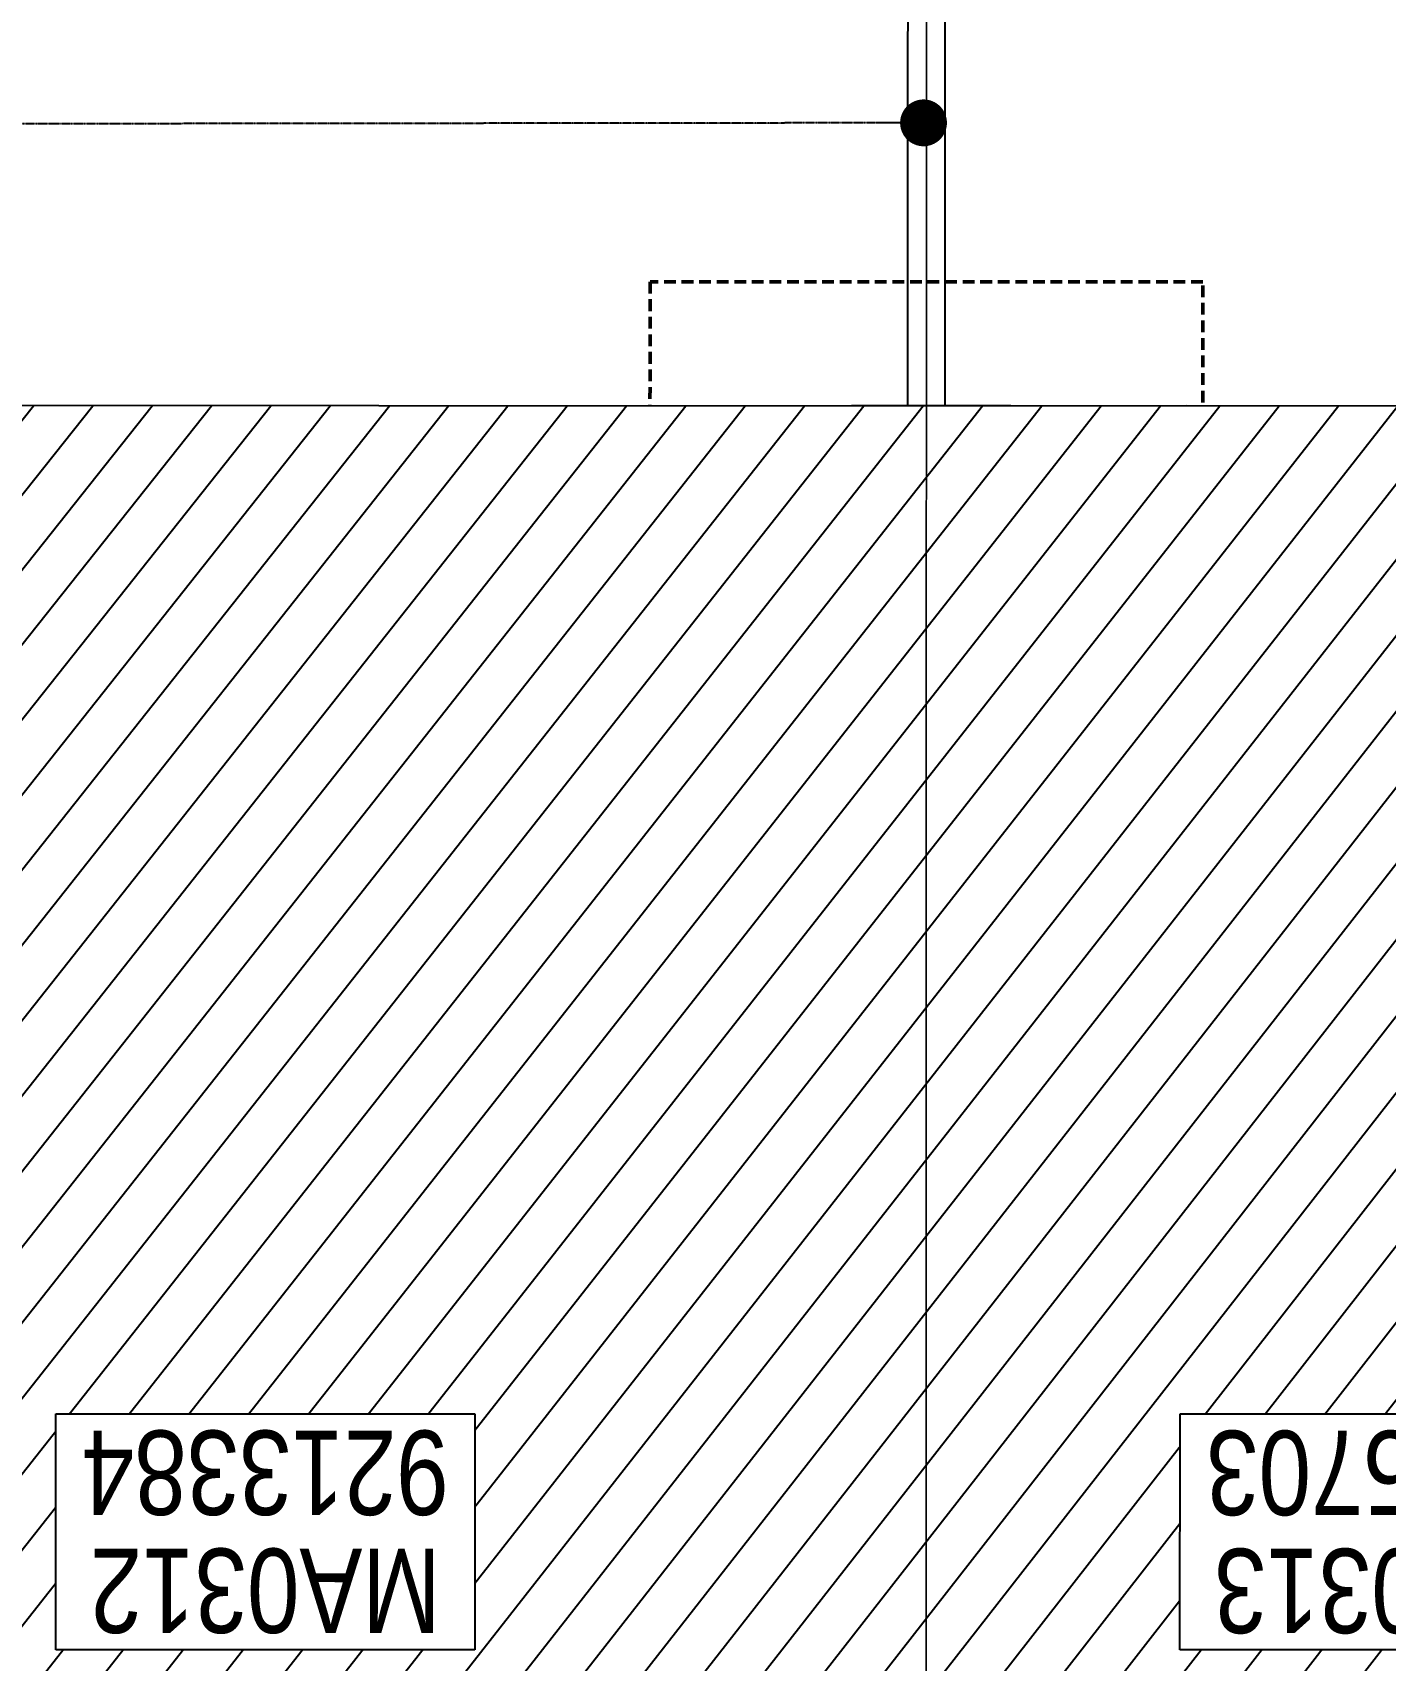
# Model space of a CAD drawing. Header units: centimetres. Extents: x -6122352 to 7132207, y -1694241 to 1947892.
# Drawn here: x 33456 to 40675, y -96650 to -87962 of the extents above; entities that cross this region are included whole.
import ezdxf
from ezdxf.xclip import XClip

# ---------------------------------------------------------------- set-up
doc = ezdxf.new("R2010")
doc.units = ezdxf.units.CM
doc.header["$MEASUREMENT"] = 0
doc.header["$XCLIPFRAME"] = 2
for name, pattern in [('DASHED2', [0.375, 0.25, -0.125]), ('XR-AR-END-SETTING OUT PLAN$0$23585-XR-AR-END-GROUND FLOOR$0$23261-XR-AR-SI-GF$0$HIDDEN', [0.375, 0.25, -0.125]), ('XR-AR-END-SETTING OUT PLAN$0$23585-XR-AR-END-GROUND FLOOR$0$945-4P-1-101-GROUND FLOOR PLAN$0$XR-MIDDLE-GROUND FLOOR PLAN$0$HIDDEN2', [0.1875, 0.125, -0.0625]), ('XR-AR-END-SETTING OUT PLAN$0$23585-XR-AR-END-GROUND FLOOR$0$XR-END-GROUND FLOOR PLAN$0$HIDDEN', [9.525, 6.35, -3.175]), ('XR-AR-END-SETTING OUT PLAN$0$23585-XR-AR-END-GROUND FLOOR$0$XR-END-GROUND FLOOR PLAN$0$HIDDEN2', [0.1875, 0.125, -0.0625]), ('XR-AR-MID-SETTING OUT FOR MASTER$0$23585-XR-AR-MID-GROUND FLOOR$0$23261-XR-AR-SI-GF$0$HIDDEN', [0.375, 0.25, -0.125]), ('XR-AR-MID-SETTING OUT FOR MASTER$0$23585-XR-AR-MID-GROUND FLOOR$0$945-4P-1-101-GROUND FLOOR PLAN$0$XR-MIDDLE-GROUND FLOOR PLAN$0$HIDDEN', [9.525, 6.35, -3.175]), ('XR-AR-MID-SETTING OUT FOR MASTER$0$23585-XR-AR-MID-GROUND FLOOR$0$945-4P-1-101-GROUND FLOOR PLAN$0$XR-MIDDLE-GROUND FLOOR PLAN$0$HIDDEN2', [0.1875, 0.125, -0.0625])]:
    doc.linetypes.add(name, pattern=pattern)
for name, color, linetype in [('00-MI-DIM', 7, 'Continuous'), ('@MI-REF LAYER', 7, 'Continuous'), ('B_TH_4', 7, 'Continuous'), ('XR-AR-END-SETTING OUT PLAN$0$23585-XR-AR-END-GROUND FLOOR$0$A-Flor-Hral', 3, 'Continuous'), ('XR-AR-END-SETTING OUT PLAN$0$23585-XR-AR-END-GROUND FLOOR$0$A-Flor-Strs', 1, 'Continuous'), ('XR-AR-MID-SETTING OUT FOR MASTER$0$23585-XR-AR-MID-GROUND FLOOR$0$A-Flor-Strs', 1, 'Continuous'), ('XR-AR-MID-SETTING OUT FOR MASTER$0$23585-XR-AR-MID-GROUND FLOOR$0$GS-HATCH-FLOOR TILE', 251, 'Continuous')]:
    doc.layers.add(name, color=color, linetype=linetype)
doc.layers.add('08-Compound Wall-4', color=7, linetype='Continuous', lineweight=25, true_color=0xff4405)
doc.layers.add('23585-XR-AR-DAMAC PLOT LIMITS$0$1-End units', color=7, linetype='Continuous', lineweight=5, true_color=0xf8991e)
for name, color, linetype, lineweight in [('23585-XR-AR-DAMAC PLOT LIMITS$0$1-Mid units', 41, 'Continuous', 5), ('@ Foundations', 4, 'DASHED2', 50), ('A-ANNO-TEXT', 3, 'Continuous', 25), ('XR-AR-END-SETTING OUT PLAN$0$23585-XR-AR-END-GROUND FLOOR$0$A-DOOR-FULL', 1, 'Continuous', 9), ('XR-AR-END-SETTING OUT PLAN$0$23585-XR-AR-END-GROUND FLOOR$0$A-FLOR-OVHD', 9, 'XR-AR-END-SETTING OUT PLAN$0$23585-XR-AR-END-GROUND FLOOR$0$23261-XR-AR-SI-GF$0$HIDDEN', 15), ('XR-AR-END-SETTING OUT PLAN$0$23585-XR-AR-END-GROUND FLOOR$0$A-GLAZ-SILL', 8, 'Continuous', 5), ('XR-AR-END-SETTING OUT PLAN$0$23585-XR-AR-END-GROUND FLOOR$0$A-GLAZ-WNDO', 232, 'Continuous', 9), ('XR-AR-END-SETTING OUT PLAN$0$23585-XR-AR-END-GROUND FLOOR$0$A-WALL', 7, 'Continuous', 30), ('XR-AR-END-SETTING OUT PLAN$0$23585-XR-AR-END-GROUND FLOOR$0$A-WALL-FNSH', 9, 'Continuous', 5), ('XR-AR-END-SETTING OUT PLAN$0$23585-XR-AR-END-GROUND FLOOR$0$S-COLS', 51, 'Continuous', 40), ('XR-AR-END-SETTING OUT PLAN$0$23585-XR-AR-END-GROUND FLOOR$0$S-COLS-PATT', 8, 'Continuous', 5), ('XR-AR-MID-SETTING OUT FOR MASTER$0$23585-XR-AR-MID-GROUND FLOOR$0$$A-GLAZ-WNDO', 232, 'Continuous', 9), ('XR-AR-MID-SETTING OUT FOR MASTER$0$23585-XR-AR-MID-GROUND FLOOR$0$$A-WALL', 1, 'Continuous', 5), ('XR-AR-MID-SETTING OUT FOR MASTER$0$23585-XR-AR-MID-GROUND FLOOR$0$A-DOOR', 31, 'Continuous', 5), ('XR-AR-MID-SETTING OUT FOR MASTER$0$23585-XR-AR-MID-GROUND FLOOR$0$A-DOOR-FULL', 1, 'Continuous', 9), ('XR-AR-MID-SETTING OUT FOR MASTER$0$23585-XR-AR-MID-GROUND FLOOR$0$A-EQUP-KITN-PLAN', 202, 'Continuous', 9), ('XR-AR-MID-SETTING OUT FOR MASTER$0$23585-XR-AR-MID-GROUND FLOOR$0$A-FLOR-OVHD', 9, 'XR-AR-MID-SETTING OUT FOR MASTER$0$23585-XR-AR-MID-GROUND FLOOR$0$23261-XR-AR-SI-GF$0$HIDDEN', 15), ('XR-AR-MID-SETTING OUT FOR MASTER$0$23585-XR-AR-MID-GROUND FLOOR$0$A-FLOR-PATT', 8, 'Continuous', 5), ('XR-AR-MID-SETTING OUT FOR MASTER$0$23585-XR-AR-MID-GROUND FLOOR$0$A-GLAZ-SILL', 8, 'Continuous', 5), ('XR-AR-MID-SETTING OUT FOR MASTER$0$23585-XR-AR-MID-GROUND FLOOR$0$A-GLAZ-WNDO', 232, 'Continuous', 9), ('XR-AR-MID-SETTING OUT FOR MASTER$0$23585-XR-AR-MID-GROUND FLOOR$0$A-WALL', 7, 'Continuous', 30), ('XR-AR-MID-SETTING OUT FOR MASTER$0$23585-XR-AR-MID-GROUND FLOOR$0$A-WALL-FNSH', 9, 'Continuous', 5), ('XR-AR-MID-SETTING OUT FOR MASTER$0$23585-XR-AR-MID-GROUND FLOOR$0$S-COLS', 51, 'Continuous', 40)]:
    doc.layers.add(name, color=color, linetype=linetype, lineweight=lineweight)
doc.styles.add('Xref group 33-41$0$Overall SOP Plan$0$LAC-609-NG10-1-XREF-GRID-125SC$0$GRID-DIM-NO', font='arial.ttf', dxfattribs={"width": 0.8})

# ---------------------------------------------------------------- blocks, each defined once
blk = doc.blocks.new('23585-XR-AR-DAMAC PLOT LIMITS')
at = {"layer": '23585-XR-AR-DAMAC PLOT LIMITS$0$1-End units', "color": 251, "true_color": 0x636466}
blk.add_lwpolyline([(496497.4945, 2768851.7815), (496479.7993, 2768867.9951), (496485.9809, 2768874.7415), (496503.6759, 2768858.5277), (496501.7505, 2768856.4265), (496497.6971, 2768852.0027)], close=True, dxfattribs=at)
at = {"layer": '23585-XR-AR-DAMAC PLOT LIMITS$0$1-Mid units', "color": 251, "true_color": 0x636466}
blk.add_lwpolyline([(496493.4411, 2768847.3577), (496475.7459, 2768863.5715), (496479.7993, 2768867.9951), (496497.4945, 2768851.7815), (496493.6437, 2768847.5789)], close=True, dxfattribs=at)
blk = doc.blocks.new('A$Cf093b529')
at = {"layer": 'A-ANNO-TEXT'}
blk.add_blockref('23585-XR-AR-DAMAC PLOT LIMITS', (-495391.9901, -2768603.4419), dxfattribs=at)
blk = doc.blocks.new('XR-AR-END-SETTING OUT PLAN$0$23585-XR-AR-END-GROUND FLOOR$0$XR-END-GROUND FLOOR PLAN$0$A$C69996ABC')
at = {"layer": 'XR-AR-END-SETTING OUT PLAN$0$23585-XR-AR-END-GROUND FLOOR$0$A-GLAZ-SILL'}
blk.add_line((0.25, 1), (0.25, 0.1), dxfattribs=at)
at = {"layer": 'XR-AR-END-SETTING OUT PLAN$0$23585-XR-AR-END-GROUND FLOOR$0$A-GLAZ-WNDO'}
for p, q in [((0, 1), (0, 0.95)), ((0.25, 1), (0, 1)), ((0.15, 0.95), (0.15, 1)), ((0.15, 1), (0.15, 0.1)), ((0, 0.95), (0.15, 0.95)), ((0, 0.95), (0, 0.15)), ((0.15, 0.15), (0, 0.15)), ((0, 0.1), (0, 0.15)), ((0.25, 0.1), (0, 0.1)), ((0.15, 0.1), (0.15, 0.15))]:
    blk.add_line(p, q, dxfattribs=at)
blk.add_lwpolyline([(0, 0.95), (0, 0.15), (0.05, 0.15), (0.05, 0.95)], close=True, dxfattribs=at)
blk.add_lwpolyline([(0.05, 0.1), (0, 0.1)], dxfattribs=at)
blk = doc.blocks.new('*U129')
for points in [[(91, 0), (41, 0), (41, 1021), (91, 1021)], [(0, 0), (38, 0), (38, -50), (50, -50), (50, -122), (0, -122)], [(1100, 0), (1062, 0), (1062, -50), (1050, -50), (1050, -122), (1100, -122)]]:
    blk.add_lwpolyline(points, close=True)
at = {"color": 8, "linetype": 'XR-AR-END-SETTING OUT PLAN$0$23585-XR-AR-END-GROUND FLOOR$0$XR-END-GROUND FLOOR PLAN$0$HIDDEN2'}
blk.add_arc((41, 0), 1021, 0, 90, dxfattribs=at)
at = {"layer": 'XR-AR-END-SETTING OUT PLAN$0$23585-XR-AR-END-GROUND FLOOR$0$A-GLAZ-SILL', "linetype": 'XR-AR-END-SETTING OUT PLAN$0$23585-XR-AR-END-GROUND FLOOR$0$945-4P-1-101-GROUND FLOOR PLAN$0$XR-MIDDLE-GROUND FLOOR PLAN$0$HIDDEN2', "ltscale": 3}
blk.add_lwpolyline([(0, 0), (1100, 0), (1100, -122), (0, -122)], close=True, dxfattribs=at)
blk = doc.blocks.new('*U36')
at = {"linetype": 'XR-AR-END-SETTING OUT PLAN$0$23585-XR-AR-END-GROUND FLOOR$0$XR-END-GROUND FLOOR PLAN$0$HIDDEN', "ltscale": 0.2}
blk.add_lwpolyline([(672.5, 0, 0, 0, 0), (125, 0, 16.7, 16.7, 0), (62.5, -171.7, 16.7, 16.7, 0), (-62.5, 171.7, 16.7, 16.7, 0), (-125, 0, 0, 0, 0), (-771.8, 0, 0, 0, 0)], format="xyseb", dxfattribs=at)
blk = doc.blocks.new('XR-AR-END-SETTING OUT PLAN$0$23585-XR-AR-END-GROUND FLOOR$0$A$C75a8815d')
at = {"layer": 'XR-AR-END-SETTING OUT PLAN$0$23585-XR-AR-END-GROUND FLOOR$0$S-COLS', "color": 252, "lineweight": 30}
for points in [[(6049.9, 3656.8), (6049.9, 2256.8), (6249.9, 2256.8), (6249.9, 3656.8)], [(6050, 1200), (6050, 0), (6250, 0), (6250, 1200)]]:
    blk.add_lwpolyline(points, close=True, dxfattribs=at)
blk = doc.blocks.new('XR-AR-END-SETTING OUT PLAN')
at = {"layer": '08-Compound Wall-4', "ltscale": 100}
blk.add_lwpolyline([(9050.1, 5500), (9050.1, 1500), (9250.1, 1500), (9250.1, 5500)], dxfattribs=at)
at = {"layer": 'XR-AR-END-SETTING OUT PLAN$0$23585-XR-AR-END-GROUND FLOOR$0$A-Flor-Hral', "color": 8}
for p, q in [((8000.1, 11526.8), (8000.1, 12800)), ((8050.1, 11545), (8050.1, 12850))]:
    blk.add_line(p, q, dxfattribs=at)
at = {"layer": 'XR-AR-END-SETTING OUT PLAN$0$23585-XR-AR-END-GROUND FLOOR$0$A-FLOR-OVHD', "color": 8, "ltscale": 5}
blk.add_lwpolyline([(8549.8, 7912.7), (9050, 7912.7), (9050, 7412.7), (8549.8, 7412.7)], close=True, dxfattribs=at)
for points in [[(8549.8, 7912.7), (9050, 7412.7)], [(9050, 7912.7), (8549.8, 7412.7)], [(8850.1, 5750), (9050.1, 6550)], [(8850.1, 6550), (9050.1, 5750)]]:
    blk.add_lwpolyline(points, dxfattribs=at)
at = {"layer": 'XR-AR-END-SETTING OUT PLAN$0$23585-XR-AR-END-GROUND FLOOR$0$A-Flor-Strs', "color": 8}
for p, q in [((7950.1, 12800), (7950.1, 11508.5)), ((8000.1, 12190), (7950.1, 12190)), ((8050.1, 12190), (9050.1, 12190)), ((8000.1, 11910), (7950.1, 11910)), ((8050.1, 11910), (9050.1, 11910)), ((8000.1, 11630), (7950.1, 11630)), ((8050.1, 11630), (8280.1, 11630))]:
    blk.add_line(p, q, dxfattribs=at)
at = {"layer": 'XR-AR-END-SETTING OUT PLAN$0$23585-XR-AR-END-GROUND FLOOR$0$A-Flor-Strs', "color": 8, "linetype": 'XR-AR-END-SETTING OUT PLAN$0$23585-XR-AR-END-GROUND FLOOR$0$XR-END-GROUND FLOOR PLAN$0$HIDDEN', "ltscale": 0.1}
for p, q in [((8280.1, 11630), (8413.8, 11630)), ((8500, 11630), (9050.1, 11630)), ((7950.1, 11508.5), (7950.1, 8110)), ((8000.1, 9060), (8000.1, 11526.8)), ((8050.1, 9010), (8050.1, 11545)), ((8000.1, 11350), (7950.1, 11350)), ((8050.1, 11350), (9050.1, 11350)), ((8000.1, 11070), (7950.1, 11070)), ((8050.1, 11070), (9050.1, 11070)), ((8000.1, 10790), (7950.1, 10790)), ((8050.1, 10790), (9050.1, 10790)), ((8000.1, 10510), (7950.1, 10510)), ((8050.1, 10510), (9050.1, 10510)), ((8000.1, 10230), (7950.1, 10230)), ((8050.1, 10230), (9030.1, 10230)), ((8000.1, 9950), (7950.1, 9950)), ((8050.1, 9950), (9030.1, 9950)), ((8050.1, 9840), (9030.1, 9840)), ((8000.1, 9670), (7950.1, 9670)), ((8050.1, 9670), (9030.1, 9670)), ((8000.1, 9390), (7950.1, 9390)), ((8050.1, 9390), (9030.1, 9390)), ((8000.1, 9110), (7950.1, 9110)), ((7950.1, 9060), (8000.1, 9060)), ((8050.1, 9110), (9030.1, 9110)), ((7950.1, 9010), (8050.1, 9010)), ((7950.1, 8210), (9050.1, 8210)), ((7950.1, 8160), (9050.1, 8160)), ((7950.1, 8110), (9050.1, 8110))]:
    blk.add_line(p, q, dxfattribs=at)
at = {"layer": 'XR-AR-END-SETTING OUT PLAN$0$23585-XR-AR-END-GROUND FLOOR$0$A-Flor-Strs', "color": 8}
for points in [[(8550.1, 12190), (8550.1, 13300), (7110.1, 13300)], [(8413.8, 11630), (8500.1, 11630)]]:
    blk.add_lwpolyline(points, dxfattribs=at)
at = {"layer": 'XR-AR-END-SETTING OUT PLAN$0$23585-XR-AR-END-GROUND FLOOR$0$A-Flor-Strs', "color": 8, "const_width": 20}
blk.add_lwpolyline([(8325.1, 12330), (8550.1, 12190), (8775.1, 12330)], dxfattribs=at)
at = {"layer": 'XR-AR-END-SETTING OUT PLAN$0$23585-XR-AR-END-GROUND FLOOR$0$A-WALL', "color": 8}
for p, q in [((8100.1, 6650), (9250.1, 6650)), ((8100.1, 6650), (8100.1, 6550)), ((8750.1, 5750), (8750.1, 6650)), ((9250.1, 6650), (9250.1, 5500)), ((8100.1, 6550), (8750.1, 6550)), ((8700.1, 5750), (8750.1, 5750)), ((8700.1, 5500), (8700.1, 5750)), ((9250.1, 5500), (8700.1, 5500)), ((9050.1, 5500), (9050.1, 5500))]:
    blk.add_line(p, q, dxfattribs=at)
for points in [[(9250.1, 6650), (9050.1, 6650), (9050.1, 8750), (6850.1, 8750), (6850.1, 8700), (6750.1, 8700), (6750.1, 8750), (6650.1, 8750), (6650.1, 8850), (6950.1, 8850), (6950.1, 8900), (7050.1, 8900), (7050.1, 8850), (9050.1, 8850), (9050.1, 10350), (7050.1, 10350), (7050.1, 9800), (6950.1, 9800), (6950.1, 10550), (7050.1, 10550), (7050.1, 10450), (9050.1, 10450), (9049.9, 19523.4), (9250, 19523.4)], [(7150.1, 12100), (7100.1, 12100), (7100.1, 11550), (7150.1, 11550)], [(3250.1, 5500), (7760.1, 5500), (7760.1, 5750), (3250.1, 5750)]]:
    blk.add_lwpolyline(points, close=True, dxfattribs=at)
for points in [[(7250.1, 12200), (7250.1, 11450), (6950.1, 11450), (6950.1, 12750), (7950.1, 12750), (7950.1, 12650), (7100.1, 12650), (7100.1, 12200), (7250.1, 12200), (7250.1, 12200), (7250.1, 12200)], [(7050.1, 10450), (7050.1, 10350)], [(9050.1, 10450), (9050.1, 10350)], [(6750.1, 7650), (6750.1, 7800), (6850.1, 7800), (6850.1, 7750), (7450.1, 7750), (7450.1, 5750), (7350.1, 5750), (7350.1, 7650), (6750.1, 7650)], [(9050.1, 5750), (8850.1, 5750), (8850.1, 6550), (9050.1, 6550), (9050.1, 5750)]]:
    blk.add_lwpolyline(points, dxfattribs=at)
at = {"layer": 'XR-AR-END-SETTING OUT PLAN$0$23585-XR-AR-END-GROUND FLOOR$0$A-WALL-FNSH', "color": 8}
for p, q in [((6870.1, 8700), (6850.1, 8700)), ((9030.1, 8730), (6870.1, 8730)), ((6870.1, 8730), (6870.1, 8700)), ((9030.1, 6670), (9030.1, 8730)), ((8080.1, 6670), (9030.1, 6670)), ((8080.1, 6670), (8080.1, 6530)), ((8080.1, 6530), (8730.1, 6530)), ((8730.1, 5770), (8730.1, 6530)), ((8680.1, 5650), (8680.1, 5770)), ((8680.1, 5770), (8730.1, 5770))]:
    blk.add_line(p, q, dxfattribs=at)
for points in [[(6981.5, 9800), (7070.1, 9800), (7070.1, 10330), (9030.1, 10330), (9030.1, 8870), (7070.1, 8870), (7070.1, 8900), (7050.1, 8900)], [(6850.1, 7800), (6870.1, 7800), (6870.1, 7770), (7470.1, 7770), (7470.1, 5770), (7780.1, 5770), (7780.1, 5650)]]:
    blk.add_lwpolyline(points, dxfattribs=at)
at = {"layer": 'XR-AR-END-SETTING OUT PLAN$0$23585-XR-AR-END-GROUND FLOOR$0$S-COLS-PATT', "color": 8}
for p, q in [((7100.1, 12100), (7137.4, 12100)), ((7141.9, 12100), (7150.1, 12100)), ((7200.1, 12100), (7250.1, 12100))]:
    blk.add_line(p, q, dxfattribs=at)
at = {"color": 8, "xscale": 1000.000000000054, "yscale": 1000.000000000054, "zscale": 1000.000000000054, "rotation": 90}
blk.add_blockref('XR-AR-END-SETTING OUT PLAN$0$23585-XR-AR-END-GROUND FLOOR$0$XR-END-GROUND FLOOR PLAN$0$A$C69996ABC', (8780.1, 5500), dxfattribs=at)
at = {"layer": 'XR-AR-END-SETTING OUT PLAN$0$23585-XR-AR-END-GROUND FLOOR$0$A-DOOR-FULL', "color": 8, "rotation": 270}
for p, xscale, yscale, zscale in [((7050.1, 10550), -0.8181818181818169, 0.8181818181818169, 0.8181818181818167), ((7050.1, 8900), -0.8181818181818169, 0.8181818181818169, 0.8181818181818167), ((6850.1, 8700), 0.8181818181818152, 0.8181818181818152, 0.8181818181818152)]:
    blk.add_blockref('*U129', p, dxfattribs=dict(at, xscale=xscale, yscale=yscale, zscale=zscale))
at = {"layer": 'XR-AR-END-SETTING OUT PLAN$0$23585-XR-AR-END-GROUND FLOOR$0$A-FLOR-OVHD', "color": 8, "xscale": -0.999999999999999, "rotation": 199.9831065219304}
blk.add_blockref('*U36', (8500, 11710), dxfattribs=at)
at = {"layer": 'XR-AR-END-SETTING OUT PLAN$0$23585-XR-AR-END-GROUND FLOOR$0$S-COLS-PATT', "color": 8}
blk.add_blockref('XR-AR-END-SETTING OUT PLAN$0$23585-XR-AR-END-GROUND FLOOR$0$A$C75a8815d', (3000.1, 5500), dxfattribs=at)
blk = doc.blocks.new('END UNIT')
at = {"xscale": 0.001, "yscale": 0.001, "zscale": 0.001}
blk.add_blockref('XR-AR-END-SETTING OUT PLAN', (-9.1502, 0), dxfattribs=at)
blk = doc.blocks.new('XR-AR-MID-SETTING OUT FOR MASTER$0$23585-XR-AR-MID-GROUND FLOOR$0$945-4P-1-101-GROUND FLOOR PLAN$0$XR-MIDDLE-CAR PARK HATCH')
at = {"layer": 'XR-AR-MID-SETTING OUT FOR MASTER$0$23585-XR-AR-MID-GROUND FLOOR$0$A-FLOR-PATT'}
blk.add_lwpolyline([(9250, 100), (9250, 5500), (15050, 5502.7), (15050, 100.5)], close=True, dxfattribs=at)
blk = doc.blocks.new('*U1930')
for points in [[(91, 0), (41, 0), (41, 1021), (91, 1021)], [(0, 0), (38, 0), (38, -50), (50, -50), (50, -122), (0, -122)], [(1100, 0), (1062, 0), (1062, -50), (1050, -50), (1050, -122), (1100, -122)]]:
    blk.add_lwpolyline(points, close=True)
at = {"color": 8, "linetype": 'XR-AR-MID-SETTING OUT FOR MASTER$0$23585-XR-AR-MID-GROUND FLOOR$0$945-4P-1-101-GROUND FLOOR PLAN$0$XR-MIDDLE-GROUND FLOOR PLAN$0$HIDDEN2'}
blk.add_arc((41, 0), 1021, 0, 90, dxfattribs=at)
at = {"layer": 'XR-AR-MID-SETTING OUT FOR MASTER$0$23585-XR-AR-MID-GROUND FLOOR$0$A-GLAZ-SILL', "linetype": 'XR-AR-MID-SETTING OUT FOR MASTER$0$23585-XR-AR-MID-GROUND FLOOR$0$945-4P-1-101-GROUND FLOOR PLAN$0$XR-MIDDLE-GROUND FLOOR PLAN$0$HIDDEN2', "ltscale": 3}
blk.add_lwpolyline([(0, 0), (1100, 0), (1100, -122), (0, -122)], close=True, dxfattribs=at)
blk = doc.blocks.new('*U27')
for points in [[(91, 0), (41, 0), (41, 1021), (91, 1021)], [(0, 0), (38, 0), (38, -50), (50, -50), (50, -250), (0, -250)], [(1100, 0), (1062, 0), (1062, -50), (1050, -50), (1050, -250), (1100, -250)]]:
    blk.add_lwpolyline(points, close=True)
at = {"color": 8, "linetype": 'XR-AR-MID-SETTING OUT FOR MASTER$0$23585-XR-AR-MID-GROUND FLOOR$0$945-4P-1-101-GROUND FLOOR PLAN$0$XR-MIDDLE-GROUND FLOOR PLAN$0$HIDDEN2'}
blk.add_arc((41, 0), 1021, 0, 90, dxfattribs=at)
at = {"layer": 'XR-AR-MID-SETTING OUT FOR MASTER$0$23585-XR-AR-MID-GROUND FLOOR$0$A-GLAZ-SILL', "linetype": 'XR-AR-MID-SETTING OUT FOR MASTER$0$23585-XR-AR-MID-GROUND FLOOR$0$945-4P-1-101-GROUND FLOOR PLAN$0$XR-MIDDLE-GROUND FLOOR PLAN$0$HIDDEN2', "ltscale": 3}
blk.add_lwpolyline([(0, 0), (1100, 0), (1100, -250), (0, -250)], close=True, dxfattribs=at)
blk = doc.blocks.new('XR-AR-MID-SETTING OUT FOR MASTER$0$23585-XR-AR-MID-GROUND FLOOR$0$945-4P-1-101-GROUND FLOOR PLAN$0$XR-MIDDLE-GROUND FLOOR PLAN$0$A$C69996ABC')
at = {"layer": 'XR-AR-MID-SETTING OUT FOR MASTER$0$23585-XR-AR-MID-GROUND FLOOR$0$A-FLOR-OVHD', "linetype": 'XR-AR-MID-SETTING OUT FOR MASTER$0$23585-XR-AR-MID-GROUND FLOOR$0$945-4P-1-101-GROUND FLOOR PLAN$0$XR-MIDDLE-GROUND FLOOR PLAN$0$HIDDEN2', "ltscale": 5}
for p, q in [((0, 0.9), (0.1, 0.9)), ((0, 0.9), (0, 0)), ((0, 0), (0.1, 0))]:
    blk.add_line(p, q, dxfattribs=at)
blk.add_lwpolyline([(0.1, 0.85), (0.25, 0.45), (0.1, 0.05)], dxfattribs=at)
at = {"layer": 'XR-AR-MID-SETTING OUT FOR MASTER$0$23585-XR-AR-MID-GROUND FLOOR$0$A-GLAZ-WNDO'}
for p, q in [((0.1, 0.85), (0.1, 0.9)), ((0.1, 0.9), (0.1, 0)), ((0.25, 0.9), (0.25, 0.85)), ((0.25, 0.85), (0.1, 0.85)), ((0.25, 0.85), (0.25, 0.05)), ((0.1, 0), (0.1, 0.05)), ((0.1, 0.05), (0.25, 0.05)), ((0.25, 0), (0.25, 0.05))]:
    blk.add_line(p, q, dxfattribs=at)
for points in [[(0.25, 0.9), (0.1, 0.9)], [(0.1, 0), (0.25, 0)]]:
    blk.add_lwpolyline(points, dxfattribs=at)
blk.add_lwpolyline([(0.25, 0.85), (0.25, 0.05), (0.2, 0.05), (0.2, 0.85)], close=True, dxfattribs=at)
blk = doc.blocks.new('XR-AR-MID-SETTING OUT FOR MASTER$0$23585-XR-AR-MID-GROUND FLOOR$0$945-4P-1-101-GROUND FLOOR PLAN$0$XR-MIDDLE-GROUND FLOOR PLAN$0$A$C70344426')
at = {"layer": 'XR-AR-MID-SETTING OUT FOR MASTER$0$23585-XR-AR-MID-GROUND FLOOR$0$A-GLAZ-SILL'}
blk.add_line((0.25, 2.65), (0.25, 0), dxfattribs=at)
at = {"layer": 'XR-AR-MID-SETTING OUT FOR MASTER$0$23585-XR-AR-MID-GROUND FLOOR$0$A-GLAZ-WNDO'}
for p, q in [((0, 2.65), (0, 2.6)), ((0, 2.65), (0.25, 2.65)), ((0.15, 2.6), (0.15, 2.65)), ((0, 2.6), (0.15, 2.6)), ((0.15, 2.6), (0.15, 0)), ((0, 1.8), (0, 1.75)), ((0.15, 1.8), (0, 1.8)), ((0, 1.75), (0.15, 1.75)), ((0.15, 1.75), (0.15, 1.8)), ((0, 0.9), (0, 0.85)), ((0.15, 0.9), (0, 0.9)), ((0.15, 0.85), (0.15, 0.9)), ((0, 0.85), (0.15, 0.85)), ((0, 0.85), (0, 0.05)), ((0.15, 0.05), (0, 0.05)), ((0, 0), (0, 0.05)), ((0.15, 0), (0.15, 0.05)), ((0.25, 0), (0, 0))]:
    blk.add_line(p, q, dxfattribs=at)
blk.add_lwpolyline([(0.05, 1.8), (0.05, 2.6), (0, 2.6), (0, 0.9), (0.05, 0.9), (0.05, 1.75)], dxfattribs=at)
blk.add_lwpolyline([(0, 0.85), (0, 0.05), (0.05, 0.05), (0.05, 0.85)], close=True, dxfattribs=at)
blk = doc.blocks.new('*U28')
for points in [[(0, 70), (38, 70), (38, 120), (50, 120), (50, 180), (0, 180)], [(1100, 70), (1062, 70), (1062, 120), (1050, 120), (1050, 180), (1100, 180)], [(91, 70), (41, 70), (41, -951), (91, -951)]]:
    blk.add_lwpolyline(points, close=True)
at = {"color": 8, "linetype": 'XR-AR-MID-SETTING OUT FOR MASTER$0$23585-XR-AR-MID-GROUND FLOOR$0$945-4P-1-101-GROUND FLOOR PLAN$0$XR-MIDDLE-GROUND FLOOR PLAN$0$HIDDEN2'}
blk.add_arc((41, 70), 1021, 270, 0, dxfattribs=at)
at = {"layer": 'XR-AR-MID-SETTING OUT FOR MASTER$0$23585-XR-AR-MID-GROUND FLOOR$0$A-GLAZ-SILL', "linetype": 'XR-AR-MID-SETTING OUT FOR MASTER$0$23585-XR-AR-MID-GROUND FLOOR$0$945-4P-1-101-GROUND FLOOR PLAN$0$XR-MIDDLE-GROUND FLOOR PLAN$0$HIDDEN2', "ltscale": 3}
blk.add_lwpolyline([(0, 70), (1100, 70), (1100, 180), (0, 180)], close=True, dxfattribs=at)
blk = doc.blocks.new('XR-AR-MID-SETTING OUT FOR MASTER$0$23585-XR-AR-MID-GROUND FLOOR$0$945-4P-1-101-GROUND FLOOR PLAN$0$XR-MIDDLE-GROUND FLOOR PLAN$0$A$C2DB306E2')
at = {"layer": 'XR-AR-MID-SETTING OUT FOR MASTER$0$23585-XR-AR-MID-GROUND FLOOR$0$A-DOOR-FULL'}
for p, q in [((0.15, 1.25), (0.05, 1.25)), ((0.05, 1.25), (0.05, 1.2)), ((0.15, 1.2), (0.15, 1.25)), ((0.05, 1.2), (0.15, 1.2)), ((0, 0.8), (0, 0)), ((0, 0.8), (0.04, 0.8)), ((0.04, 0.8), (0.04, 0)), ((0.05, 0.35), (0.05, 0.4)), ((0.05, 0.4), (0.15, 0.4)), ((0.15, 0.35), (0.05, 0.35)), ((0.15, 0.4), (0.15, 0.35)), ((0, 0), (0.04, 0))]:
    blk.add_line(p, q, dxfattribs=at)
at = {"layer": 'XR-AR-MID-SETTING OUT FOR MASTER$0$23585-XR-AR-MID-GROUND FLOOR$0$A-GLAZ-SILL', "linetype": 'XR-AR-MID-SETTING OUT FOR MASTER$0$23585-XR-AR-MID-GROUND FLOOR$0$945-4P-1-101-GROUND FLOOR PLAN$0$XR-MIDDLE-GROUND FLOOR PLAN$0$HIDDEN2', "ltscale": 3}
for p, q in [((0.05, 1.2), (0.05, 0.4)), ((0.15, 1.2), (0.15, 0.4))]:
    blk.add_line(p, q, dxfattribs=at)
blk = doc.blocks.new('XR-AR-MID-SETTING OUT FOR MASTER$0$23585-XR-AR-MID-GROUND FLOOR$0$945-4P-1-101-GROUND FLOOR PLAN$0$XR-MIDDLE-GROUND FLOOR PLAN$0$WRFWF')
at = {"layer": 'XR-AR-MID-SETTING OUT FOR MASTER$0$23585-XR-AR-MID-GROUND FLOOR$0$A-FLOR-OVHD', "linetype": 'XR-AR-MID-SETTING OUT FOR MASTER$0$23585-XR-AR-MID-GROUND FLOOR$0$945-4P-1-101-GROUND FLOOR PLAN$0$XR-MIDDLE-GROUND FLOOR PLAN$0$HIDDEN', "ltscale": 0.1}
for p, q in [((9250, 14090), (9250, 9909.4)), ((10350, 14089.4), (9250, 14089.4)), ((10350, 13809.4), (9250, 13809.4)), ((10350, 13529.4), (9250, 13529.4)), ((10350, 13249.4), (9250, 13249.4)), ((10350, 12969.4), (9250, 12969.4)), ((10350, 12689.4), (9250, 12689.4)), ((10350, 12409.4), (9250, 12409.4)), ((10350, 12129.4), (9250, 12129.4)), ((10350, 11849.4), (9250, 11849.4)), ((10350, 11569.4), (9250, 11569.4)), ((10350, 11289.4), (9250, 11289.4)), ((10350, 11009.4), (9250, 11009.4)), ((10350, 11009.4), (10350, 9909.4)), ((10350, 9909.4), (9250, 9909.4))]:
    blk.add_line(p, q, dxfattribs=at)
blk.add_lwpolyline([(10350, 14370), (10350, 11009.4)], dxfattribs=at)
blk = doc.blocks.new('XR-AR-MID-SETTING OUT FOR MASTER$0$23585-XR-AR-MID-GROUND FLOOR$0$A$C08698786')
at = {"layer": 'XR-AR-MID-SETTING OUT FOR MASTER$0$23585-XR-AR-MID-GROUND FLOOR$0$S-COLS', "color": 252, "lineweight": 30}
for points in [[(-100, 9156.8), (-100, 7756.8), (100, 7756.8), (100, 9156.8)], [(-100, 6700), (-100, 5500), (100, 5500), (100, 6700)]]:
    blk.add_lwpolyline(points, close=True, dxfattribs=at)
blk = doc.blocks.new('XR-AR-MID-SETTING OUT FOR MASTER')
at = {"layer": 'XR-AR-MID-SETTING OUT FOR MASTER$0$23585-XR-AR-MID-GROUND FLOOR$0$A-EQUP-KITN-PLAN', "color": 8}
for p, q in [((4404.9, 12102.7), (5300, 12102.7)), ((4404.9, 11502.7), (4404.9, 12102.7))]:
    blk.add_line(p, q, dxfattribs=at)
at = {"layer": 'XR-AR-MID-SETTING OUT FOR MASTER$0$23585-XR-AR-MID-GROUND FLOOR$0$A-FLOR-OVHD', "color": 8, "linetype": 'XR-AR-MID-SETTING OUT FOR MASTER$0$23585-XR-AR-MID-GROUND FLOOR$0$23261-XR-AR-SI-GF$0$HIDDEN', "ltscale": 5}
blk.add_lwpolyline([(2750, 12002.6), (3250, 12002.6), (3250, 11502.7), (2750, 11502.7)], close=True, dxfattribs=at)
for points in [[(2750, 12002.6), (3250, 11502.7)], [(2750, 11502.7), (3250, 12002.6)]]:
    blk.add_lwpolyline(points, dxfattribs=at)
at = {"layer": 'XR-AR-MID-SETTING OUT FOR MASTER$0$23585-XR-AR-MID-GROUND FLOOR$0$A-Flor-Strs', "color": 8}
for p, q in [((5900, 5802.7), (4250, 5802.7)), ((5900, 5502.7), (4250, 5502.7))]:
    blk.add_line(p, q, dxfattribs=at)
at = {"layer": 'XR-AR-MID-SETTING OUT FOR MASTER$0$23585-XR-AR-MID-GROUND FLOOR$0$A-WALL', "color": 8}
for points in [[(100, 19472.7), (-100, 19472.7), (-100, 5500), (100, 5500), (100, 8850.1), (1100, 8850.1), (1100, 8950.1), (100, 8950.1), (100, 10950), (2100, 10950), (2100, 9950.1), (2200, 9950.1), (2200.1, 11150), (2100.1, 11150), (2100, 11050), (100, 11050)], [(2200, 13652.6), (2200, 13652.6), (2200, 13852.6), (1200, 13852.7), (1200, 13752.7), (1850, 13752.6), (1850, 13102.6), (2100.1, 13102.6), (2100.1, 12652.6), (1950, 12652.6), (1950, 12552.4), (2100.1, 12552.4), (2100, 12050), (2200, 12050), (2200, 13202.6), (2050, 13202.6), (2050, 13652.6), (2200, 13652.6)], [(3400, 12202.7), (3500.1, 12202.7), (3500.1, 11502.7), (4400, 11502.7), (4400, 11252.7), (3650, 11252.7), (3650, 11027.6), (3400, 11027.6)], [(4250, 5500), (3050, 5500), (3050, 5750), (4000.2, 5750), (4000.2, 8850), (3300, 8850), (3300, 8950), (3400, 8950.2), (3400.1, 9927.6), (3650, 9927.6), (3650, 9100), (4250, 9100)], [(2100.1, 8950.1), (2099.9, 9050.2), (2200, 9050.2), (2200, 8950.1), (2300, 8950.2), (2300, 8850.1), (2000, 8850.1), (2000, 8950.1)], [(100, 5750), (400, 5750), (400, 5500), (100, 5500)]]:
    blk.add_lwpolyline(points, close=True, dxfattribs=at)
blk.add_lwpolyline([(2100, 11050), (2100, 10950)], dxfattribs=at)
at = {"layer": 'XR-AR-MID-SETTING OUT FOR MASTER$0$23585-XR-AR-MID-GROUND FLOOR$0$A-WALL-FNSH', "color": 8}
for points in [[(2080, 10930), (120, 10930), (120, 8972.8), (1100, 8972.8), (1100, 8952.8)], [(2100, 9950), (2080, 9950), (2080, 10930)]]:
    blk.add_lwpolyline(points, dxfattribs=at)
at = {"layer": '08-Compound Wall-4', "ltscale": 100}
blk.add_blockref('XR-AR-MID-SETTING OUT FOR MASTER$0$23585-XR-AR-MID-GROUND FLOOR$0$945-4P-1-101-GROUND FLOOR PLAN$0$XR-MIDDLE-CAR PARK HATCH', (-9150, 0.2), dxfattribs=at)
at = {"layer": 'XR-AR-MID-SETTING OUT FOR MASTER$0$23585-XR-AR-MID-GROUND FLOOR$0$$A-GLAZ-WNDO', "color": 8}
for name, p, xscale, yscale, zscale, rotation in [('XR-AR-MID-SETTING OUT FOR MASTER$0$23585-XR-AR-MID-GROUND FLOOR$0$945-4P-1-101-GROUND FLOOR PLAN$0$XR-MIDDLE-GROUND FLOOR PLAN$0$A$C69996ABC', (5300, 11252.7), 1000.000000000049, 1000.000000000049, 1000.000000000049, 90), ('XR-AR-MID-SETTING OUT FOR MASTER$0$23585-XR-AR-MID-GROUND FLOOR$0$945-4P-1-101-GROUND FLOOR PLAN$0$XR-MIDDLE-GROUND FLOOR PLAN$0$A$C70344426', (400, 5500), -1000.000000000001, 1000.000000000001, 1000.000000000001, 270)]:
    blk.add_blockref(name, p, dxfattribs=dict(at, xscale=xscale, yscale=yscale, zscale=zscale, rotation=rotation))
at = {"layer": 'XR-AR-MID-SETTING OUT FOR MASTER$0$23585-XR-AR-MID-GROUND FLOOR$0$$A-WALL', "color": 8}
blk.add_blockref('XR-AR-MID-SETTING OUT FOR MASTER$0$23585-XR-AR-MID-GROUND FLOOR$0$945-4P-1-101-GROUND FLOOR PLAN$0$XR-MIDDLE-GROUND FLOOR PLAN$0$WRFWF', (-9150, -796.8), dxfattribs=at)
at = {"layer": 'XR-AR-MID-SETTING OUT FOR MASTER$0$23585-XR-AR-MID-GROUND FLOOR$0$A-DOOR', "color": 8, "xscale": -1000.000000000001, "yscale": 1000.000000000001, "zscale": 1000.000000000001, "rotation": 270}
blk.add_blockref('XR-AR-MID-SETTING OUT FOR MASTER$0$23585-XR-AR-MID-GROUND FLOOR$0$945-4P-1-101-GROUND FLOOR PLAN$0$XR-MIDDLE-GROUND FLOOR PLAN$0$A$C2DB306E2', (750, 8800.1), dxfattribs=at)
at = {"layer": 'XR-AR-MID-SETTING OUT FOR MASTER$0$23585-XR-AR-MID-GROUND FLOOR$0$A-DOOR-FULL', "color": 8, "xscale": 0.8181820445283869, "yscale": 0.8181820445283869, "zscale": 0.8181820445283869, "rotation": 90}
for p in [(2100.1, 11150), (2100, 9050.1)]:
    blk.add_blockref('*U1930', p, dxfattribs=at)
at = {"layer": 'XR-AR-MID-SETTING OUT FOR MASTER$0$23585-XR-AR-MID-GROUND FLOOR$0$A-DOOR-FULL', "color": 8, "rotation": 90}
blk.add_blockref('*U27', (3400, 9927.6), dxfattribs=at)
at = {"layer": 'XR-AR-MID-SETTING OUT FOR MASTER$0$23585-XR-AR-MID-GROUND FLOOR$0$A-DOOR-FULL', "color": 8, "xscale": -0.909090909090913, "yscale": 0.909090909090913, "zscale": 0.909090909090913}
blk.add_blockref('*U28', (3300, 8786.4), dxfattribs=at)
at = {"layer": 'XR-AR-MID-SETTING OUT FOR MASTER$0$23585-XR-AR-MID-GROUND FLOOR$0$GS-HATCH-FLOOR TILE', "color": 8}
blk.add_blockref('XR-AR-MID-SETTING OUT FOR MASTER$0$23585-XR-AR-MID-GROUND FLOOR$0$A$C08698786', (0, 0), dxfattribs=at)
blk = doc.blocks.new('MID UNIT')
at = {"xscale": 0.001, "yscale": 0.001, "zscale": 0.001}
blk.add_blockref('XR-AR-MID-SETTING OUT FOR MASTER', (0, 0), dxfattribs=at)
blk = doc.blocks.new('TH_4')
blk.add_blockref('END UNIT', (495802.3054, 2769130.5141))
blk.add_blockref('MID UNIT', (495802.3054, 2769130.5141))
blk = doc.blocks.new('A$C780da55d')
at = {"layer": 'B_TH_4', "xscale": 1.000039159572381, "yscale": 1.000039159572381, "zscale": 1.000039159572381}
blk.add_blockref('TH_4', (-495814.0705, -2769239.3021), dxfattribs=at)
blk = doc.blocks.new('23585-XR-AR-MALDIVE-2$0$TH_4')
blk.add_blockref('A$C780da55d', (495794.6554, 2769130.8641))
at = {"layer": '@ Foundations', "linetype": 'DASHED2', "ltscale": 0.25}
blk.add_lwpolyline([(495803.7803, 2769140.4018), (495800.8303, 2769140.4018), (495800.8303, 2769135.3518), (495803.7803, 2769135.3518)], close=True, dxfattribs=at)
blk = doc.blocks.new('_Dot')
at = {"color": 0, "linetype": 'ByBlock', "lineweight": -2}
blk.add_line((-0.5, 0), (-1, 0), dxfattribs=at)
at = {"color": 0, "linetype": 'ByBlock', "const_width": 0.5}
blk.add_lwpolyline([(-0.25, 0, 1), (0.25, 0, 1)], format="xyb", close=True, dxfattribs=at)
blk = doc.blocks.new('M3 REF WITH TABLES')
at = {"color": 10}
blk.add_lwpolyline([(6.0853, -1.5001), (16.6069, -11.1459), (20.8293, -6.5376), (20.6076, -6.3346), (36.687, 11.2142), (36.9087, 11.0107), (41.1306, 15.6194), (30.609, 25.2646), (6.0853, -1.5001)], close=True, dxfattribs=at)

msp = doc.modelspace()

# ---------------------------------------------------------------- block references
at = {"layer": '@MI-REF LAYER'}
ref = msp.add_blockref('23585-XR-AR-MALDIVE-2$0$TH_4', (496316062.77904, 2768960875.36413), dxfattribs=dict(at, xscale=1000, yscale=1000, zscale=1000, rotation=179.9901606865016))
XClip(ref).set_block_clipping_path([(495793.2153179883, 2769130.5144247264), (495835.2581406492, 2769130.5140801282), (495835.2576190941, 2769154.3133947467), (495826.3056662926, 2769154.3141869735), (495820.3073401563, 2769154.3142064768), (495816.957702864, 2769154.3142027529), (495816.9477785914, 2769154.4542111102), (495814.3055212521, 2769154.4543746579), (495808.0010207752, 2769154.4543374204), (495802.3655115841, 2769154.4543353911), (495802.0106194327, 2769154.4543344257), (495796.0105614755, 2769154.4543345426), (495793.21559742, 2769154.4543973496)])

# ---------------------------------------------------------------- next in the draw order: linework, layer by layer
at = {"layer": '@MI-REF LAYER', "linetype": 'DASHED2', "extrusion": (-1.05585e-12, -6.92406e-09, 1), "elevation": 20.83449}
msp.add_lwpolyline([(38209.97946, -88444.04176), (25770.26117, -88457.811), (25214.17939, -89195.12929)], dxfattribs=at)
at = {"layer": '@MI-REF LAYER', "color": 10}
msp.add_lwpolyline([(8077.60119, -89949.46316), (8071.31987, -104223.39895), (14321.56537, -104224.47229), (14321.48235, -103923.84264), (38122.91575, -103927.93002), (38122.63231, -104228.79447), (44372.80351, -104229.16823), (44378.58971, -89955.62775), (8077.60119, -89949.46316)], close=True, dxfattribs=at)

# ---------------------------------------------------------------- next in the draw order: block references
at = {"layer": '@MI-REF LAYER', "extrusion": (-1.05585e-12, -6.92406e-09, 1), "xscale": -250.0000000000001, "yscale": 250.0000000000001, "zscale": 250.0000000000001, "rotation": 180.0361200220079}
msp.add_blockref('_Dot', (38209.97946, -88444.04176, 10.41752), dxfattribs=at)

# ---------------------------------------------------------------- next in the draw order: wipeouts: each hides what was drawn before it
msp.add_wipeout([(44374.93305, -89955.73267), (8073.94462, -89949.05767), (8071.31987, -104223.39895), (14321.56537, -104224.47229), (14321.48235, -103923.84264), (38122.91575, -103927.93002), (38122.63231, -104228.79447), (44372.8035, -104229.25161)]).dxf.layer = '@MI-REF LAYER'

# ---------------------------------------------------------------- next in the draw order: hatches: boundary and pattern name
at = {"layer": '@MI-REF LAYER'}
h = msp.add_hatch(dxfattribs=at)
h.set_pattern_fill('ANSI31', color=256, scale=1999.999998, angle=6.723013783)
h.set_pattern_definition([(51.723013783, (-2377465064.07, -1504100465.48), (-196.256312738, 154.865940781), [])])
h.paths.add_polyline_path([(38124.31895, -103926.31666), (38122.72947, -104228.55963), (44372.8035, -104229.27936), (44374.93305, -89955.73833), (8073.94453, -89949.57374), (8071.31987, -104223.4046), (14319.99916, -104224.50004), (14320.25283, -103923.85646)])

# ---------------------------------------------------------------- next in the draw order: texts
at = {"layer": '00-MI-DIM', "color": 7, "char_height": 450, "width": 2056.8768806, "attachment_point": 1, "rotation": 179.989161486, "line_spacing_factor": 0.839439, "style": 'Xref group 33-41$0$Overall SOP Plan$0$LAC-609-NG10-1-XREF-GRID-125SC$0$GRID-DIM-NO', "bg_fill": 19, "box_fill_scale": 1.2, "bg_fill_color": 256, "bg_fill_transparency": 0}
for s, insert in [('\\pxqc;MA0312 9213384', (35726.03928, -96503.50628, -157.46104)), ('\\pxqc;MA0313 9215703', (41725.45789, -96504.52985, -157.46104))]:
    msp.add_mtext(s, dxfattribs=dict(at, insert=insert))

# ---------------------------------------------------------------- next in the draw order: block references
at = {"layer": '@MI-REF LAYER', "xscale": 1000, "yscale": 1000, "zscale": 1000}
for name, p, rotation in [('A$Cf093b529', (-891608.73293, 539022.72011), 312.4882903633292), ('M3 REF WITH TABLES', (5073.57098, -84448.84299), 312.4882889992022)]:
    msp.add_blockref(name, p, dxfattribs=dict(at, rotation=rotation))

doc.saveas('drawing.dxf')
